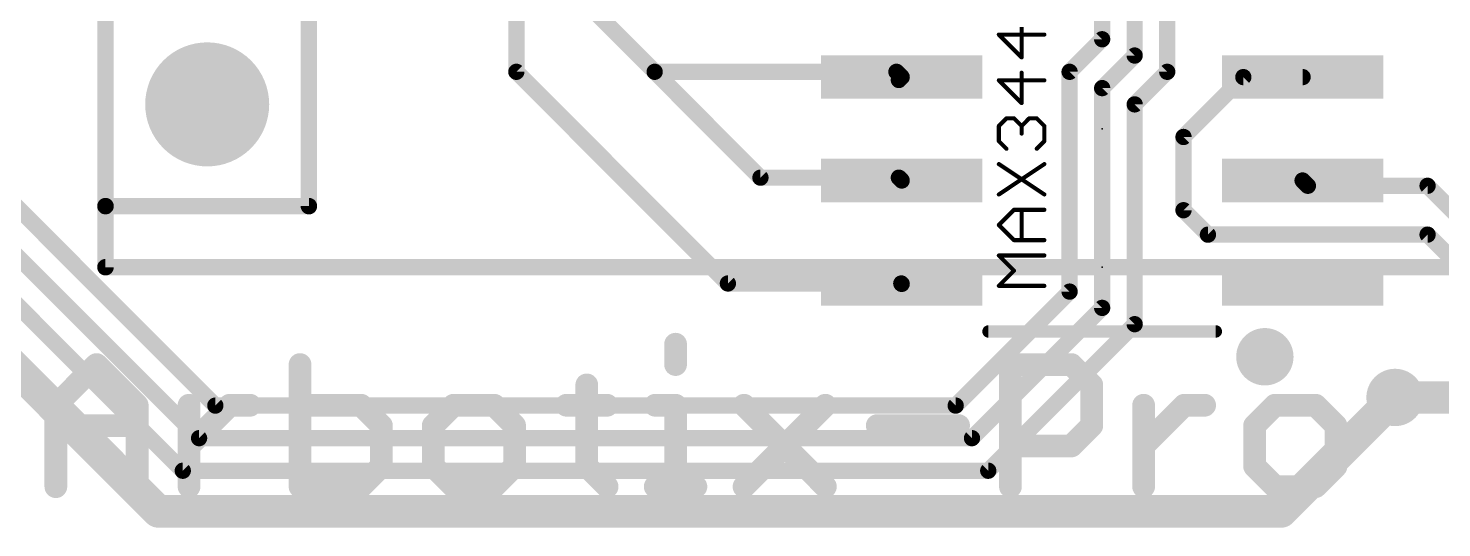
# Model space of a CAD drawing. Extents: x -0.4 to 70.1, y -0.1 to 70.1.
# Drawn here: x 42.4 to 59.77, y 26.9 to 33.03 of the extents above; entities that cross this region are included whole.
import ezdxf

# ---------------------------------------------------------------- set-up
doc = ezdxf.new("R2010")
doc.units = 0
for name, color, linetype in [('1', 22, 'CONTINUOUS'), ('16', 175, 'CONTINUOUS'), ('17', 82, 'CONTINUOUS'), ('18', 82, 'CONTINUOUS'), ('21', 253, 'CONTINUOUS'), ('23', 7, 'CONTINUOUS'), ('25', 253, 'CONTINUOUS'), ('27', 253, 'CONTINUOUS')]:
    doc.layers.add(name, color=color, linetype=linetype)

# ---------------------------------------------------------------- blocks, each defined once
blk = doc.blocks.new('RECT')
blk.add_solid([(-0.5, -0.5), (0.5, -0.5), (-0.5, 0.5), (0.5, 0.5)])
blk = doc.blocks.new('ROUNDP')
at = {"const_width": 0.5}
blk.add_lwpolyline([(0, -0.25, 1), (0, 0.25, 1), (0, -0.25)], format="xyb", dxfattribs=at)
blk = doc.blocks.new('ROUNDV')
at = {"const_width": 0.5}
blk.add_lwpolyline([(0, -0.25, 1), (0, 0.25, 1), (0, -0.25)], format="xyb", dxfattribs=at)

msp = doc.modelspace()

# ---------------------------------------------------------------- linework, layer by layer
at = {"layer": '1'}
for points, const_width in [([(56, 52.7), (56, 32.7)], 0.2), ([(55.6, 52.3), (55.6, 32.9)], 0.2), ([(56.4, 52), (56.4, 32.5)], 0.2), ([(48.4, 32.5), (48.4, 49.6)], 0.2), ([(48.9, 33.7), (50.1, 32.5)], 0.2), ([(55.6, 32.9), (55.2, 32.5)], 0.2), ([(56, 32.7), (55.6, 32.3)], 0.2), ([(51, 29.9), (48.4, 32.5)], 0.2), ([(50.1, 32.5), (51.4, 31.2)], 0.2), ([(50.1, 32.5), (53.0712, 32.5)], 0.2), ([(53.0712, 32.5), (53.1362, 32.435)], 0.2), ([(53.1012, 32.4), (53.1362, 32.435)], 0.2), ([(55.2, 32.5), (55.2, 29.8)], 0.2), ([(56.4, 32.5), (56, 32.1)], 0.2), ([(57.335, 32.435), (56.6, 31.7)], 0.2), ([(58.0638, 32.435), (57.335, 32.435)], 0.2), ([(55.6, 32.3), (55.6, 29.6)], 0.2), ([(56, 32.1), (56, 29.4)], 0.2), ([(56.6, 31.7), (56.6, 30.8)], 0.2), ([(44.7, 28.4), (41.6, 31.5)], 0.2), ([(44.5, 28), (41.2, 31.3)], 0.2), ([(51.4, 31.2), (53.1012, 31.2)], 0.2), ([(53.1012, 31.2), (53.1362, 31.165)], 0.2), ([(44.3, 27.6), (40.8, 31.1)], 0.2), ([(58.1288, 31.1), (58.0638, 31.165)], 0.2), ([(59.6, 31.1), (58.1288, 31.1)], 0.2), ([(60.6, 30.1), (59.6, 31.1)], 0.2), ([(56.6, 30.8), (56.9, 30.5)], 0.2), ([(40.7, 30.4), (44, 27.1)], 0.4), ([(56.9, 30.5), (59.6, 30.5)], 0.2), ([(59.6, 30.5), (60.2, 29.9)], 0.2), ([(51, 29.9), (53.1312, 29.9)], 0.2), ([(53.1312, 29.9), (53.1362, 29.895)], 0.2), ([(55.2, 29.8), (53.8, 28.4)], 0.2), ([(55.6, 29.6), (54, 28)], 0.2), ([(56, 29.4), (54.2, 27.6)], 0.2), ([(57.8, 27.1), (59.2, 28.5)], 0.4), ([(53.8, 28.4), (44.7, 28.4)], 0.2), ([(54, 28), (44.5, 28)], 0.2), ([(54.2, 27.6), (44.3, 27.6)], 0.2), ([(44, 27.1), (57.8, 27.1)], 0.4)]:
    msp.add_lwpolyline(points, dxfattribs=dict(at, const_width=const_width))
for points, const_width in [([(55.55, 32.9, 1), (55.65, 32.9)], 0.1), ([(55.6354, 32.8646, 1), (55.5646, 32.9354)], 0.1), ([(55.95, 32.7, 1), (56.05, 32.7)], 0.1), ([(56.0354, 32.6646, 1), (55.9646, 32.7354)], 0.1), ([(48.4354, 32.5354, 1), (48.3646, 32.4646)], 0.1), ([(48.35, 32.5, 1), (48.45, 32.5)], 0.1), ([(50.1354, 32.5354, 1), (50.0646, 32.4646)], 0.1), ([(50.1, 32.55, 1), (50.1, 32.45)], 0.1), ([(50.0646, 32.4646, 1), (50.1354, 32.5354)], 0.1), ([(53.1066, 32.5354, 1), (53.0358, 32.4646)], 0.1), ([(53.0712, 32.45, 1), (53.0712, 32.55)], 0.1), ([(53.1716, 32.3996, 1), (53.1008, 32.4704)], 0.1), ([(53.1008, 32.3996, 1), (53.1716, 32.4704)], 0.1), ([(55.1646, 32.5354, 1), (55.2354, 32.4646)], 0.1), ([(55.25, 32.5, 1), (55.15, 32.5)], 0.1), ([(56.35, 32.5, 1), (56.45, 32.5)], 0.1), ([(56.4354, 32.4646, 1), (56.3646, 32.5354)], 0.1), ([(57.335, 32.485, 1), (57.335, 32.385)], 0.1), ([(57.3704, 32.3996, 1), (57.2996, 32.4704)], 0.1), ([(58.0638, 32.385, 1), (58.0638, 32.485)], 0.1), ([(53.0658, 32.4354, 1), (53.1366, 32.3646)], 0.1), ([(55.5646, 32.3354, 1), (55.6354, 32.2646)], 0.1), ([(55.65, 32.3, 1), (55.55, 32.3)], 0.1), ([(55.9646, 32.1354, 1), (56.0354, 32.0646)], 0.1), ([(56.05, 32.1, 1), (55.95, 32.1)], 0.1), ([(56.65, 31.7, 1), (56.55, 31.7)], 0.1), ([(56.5646, 31.7354, 1), (56.6354, 31.6646)], 0.1), ([(51.4, 31.25, 1), (51.4, 31.15)], 0.1), ([(51.3646, 31.1646, 1), (51.4354, 31.2354)], 0.1), ([(53.1366, 31.2354, 1), (53.0658, 31.1646)], 0.1), ([(53.1012, 31.15, 1), (53.1012, 31.25)], 0.1), ([(53.1008, 31.1296, 1), (53.1716, 31.2004)], 0.1), ([(58.0992, 31.2004, 1), (58.0284, 31.1296)], 0.1), ([(58.1288, 31.15, 1), (58.1288, 31.05)], 0.1), ([(58.0934, 31.0646, 1), (58.1642, 31.1354)], 0.1), ([(59.6354, 31.1354, 1), (59.5646, 31.0646)], 0.1), ([(59.6, 31.05, 1), (59.6, 31.15)], 0.1), ([(56.6354, 30.8354, 1), (56.5646, 30.7646)], 0.1), ([(56.55, 30.8, 1), (56.65, 30.8)], 0.1), ([(56.9, 30.55, 1), (56.9, 30.45)], 0.1), ([(56.8646, 30.4646, 1), (56.9354, 30.5354)], 0.1), ([(59.6354, 30.5354, 1), (59.5646, 30.4646)], 0.1), ([(59.6, 30.45, 1), (59.6, 30.55)], 0.1), ([(51, 29.95, 1), (51, 29.85)], 0.1), ([(50.9646, 29.8646, 1), (51.0354, 29.9354)], 0.1), ([(53.1666, 29.9354, 1), (53.0958, 29.8646)], 0.1), ([(53.1008, 29.8596, 1), (53.1716, 29.9304)], 0.1), ([(53.1312, 29.85, 1), (53.1312, 29.95)], 0.1), ([(55.2354, 29.7646, 1), (55.1646, 29.8354)], 0.1), ([(55.15, 29.8, 1), (55.25, 29.8)], 0.1), ([(55.55, 29.6, 1), (55.65, 29.6)], 0.1), ([(55.6354, 29.5646, 1), (55.5646, 29.6354)], 0.1), ([(55.95, 29.4, 1), (56.05, 29.4)], 0.1), ([(56.0354, 29.3646, 1), (55.9646, 29.4354)], 0.1), ([(59.2707, 28.4293, 1), (59.1293, 28.5707)], 0.2), ([(44.7, 28.45, 1), (44.7, 28.35)], 0.1), ([(53.8, 28.35, 1), (53.8, 28.45)], 0.1), ([(44.6646, 28.3646, 1), (44.7354, 28.4354)], 0.1), ([(53.7646, 28.4354, 1), (53.8354, 28.3646)], 0.1), ([(44.5, 28.05, 1), (44.5, 27.95)], 0.1), ([(44.4646, 27.9646, 1), (44.5354, 28.0354)], 0.1), ([(53.9646, 28.0354, 1), (54.0354, 27.9646)], 0.1), ([(54, 27.95, 1), (54, 28.05)], 0.1), ([(44.3, 27.65, 1), (44.3, 27.55)], 0.1), ([(44.2646, 27.5646, 1), (44.3354, 27.6354)], 0.1), ([(54.1646, 27.6354, 1), (54.2354, 27.5646)], 0.1), ([(54.2, 27.55, 1), (54.2, 27.65)], 0.1), ([(44, 27.2, 1), (44, 27)], 0.2), ([(57.8, 27, 1), (57.8, 27.2)], 0.2), ([(43.9293, 27.0293, 1), (44.0707, 27.1707)], 0.2), ([(57.7293, 27.1707, 1), (57.8707, 27.0293)], 0.2)]:
    msp.add_lwpolyline(points, format="xyb", dxfattribs=dict(at, const_width=const_width))
at = {"layer": '16', "const_width": 0.4}
msp.add_lwpolyline([(59.2, 28.5), (61.7, 28.5)], dxfattribs=at)
at = {"layer": '16', "const_width": 0.2}
msp.add_lwpolyline([(59.2, 28.6, 1), (59.2, 28.4)], format="xyb", dxfattribs=at)
at = {"layer": '21'}
for points, const_width in [([(43.35, 51.35), (43.35, 30.85)], 0.2032), ([(45.85, 51.35), (45.85, 30.85)], 0.2032), ([(43.35, 30.85), (45.85, 30.85)], 0.2032), ([(43.35, 30.85), (43.35, 30.1)], 0.2032), ([(43.35, 30.1), (67.85, 30.1)], 0.2032), ([(54.203, 29.3108), (56.997, 29.3108)], 0.1524)]:
    msp.add_lwpolyline(points, dxfattribs=dict(at, const_width=const_width))
for points, const_width in [([(43.35, 30.9008, 1), (43.35, 30.7992)], 0.1016), ([(43.4008, 30.85, 1), (43.2992, 30.85)], 0.1016), ([(45.85, 30.7992, 1), (45.85, 30.9008)], 0.1016), ([(43.2992, 30.85, 1), (43.4008, 30.85)], 0.1016), ([(45.7992, 30.85, 1), (45.9008, 30.85)], 0.1016), ([(43.35, 30.1508, 1), (43.35, 30.0492)], 0.1016), ([(43.2992, 30.1, 1), (43.4008, 30.1)], 0.1016), ([(54.203, 29.3489, 1), (54.203, 29.2727)], 0.0762), ([(56.997, 29.2727, 1), (56.997, 29.3489)], 0.0762)]:
    msp.add_lwpolyline(points, format="xyb", dxfattribs=dict(at, const_width=const_width))
at = {"layer": '23'}
for p in [(55.6, 31.8), (55.6, 30.1)]:
    msp.add_point(p, dxfattribs=at)
at = {"layer": '25', "const_width": 0.1397}
for points in [[(50.4267, 29.1543, 1), (50.287, 29.1543)], [(43.2891, 28.9537, 1), (43.1903, 28.8549)], [(43.2891, 28.8549, 1), (43.1903, 28.9537)], [(45.811, 28.9043, 1), (45.6713, 28.9043)], [(54.5425, 28.9043, 1), (54.4028, 28.9043)], [(54.4727, 28.9742, 1), (54.4727, 28.8345)], [(55.272, 28.9537, 1), (55.1732, 28.8549)], [(55.2226, 28.8345, 1), (55.2226, 28.9742)], [(50.287, 28.9043, 1), (50.4267, 28.9043)], [(49.3353, 28.6543, 1), (49.1956, 28.6543)], [(55.5424, 28.6543, 1), (55.4027, 28.6543)], [(55.4232, 28.6049, 1), (55.522, 28.7037)], [(42.8096, 28.4044, 1), (42.6698, 28.4044)], [(42.6903, 28.4537, 1), (42.7891, 28.355)], [(43.8095, 28.4044, 1), (43.6698, 28.4044)], [(43.6902, 28.355, 1), (43.789, 28.4537)], [(44.4467, 28.4044, 1), (44.307, 28.4044)], [(44.8768, 28.4742, 1), (44.8768, 28.3345)], [(44.9262, 28.355, 1), (44.8274, 28.4537)], [(45.1268, 28.3345, 1), (45.1268, 28.4742)], [(45.7412, 28.4742, 1), (45.7412, 28.3345)], [(46.5405, 28.4537, 1), (46.4417, 28.355)], [(46.4911, 28.3345, 1), (46.4911, 28.4742)], [(47.6283, 28.4742, 1), (47.6283, 28.3345)], [(47.6777, 28.355, 1), (47.5789, 28.4537)], [(48.1776, 28.4537, 1), (48.0789, 28.355)], [(48.1283, 28.3345, 1), (48.1283, 28.4742)], [(49.0155, 28.4742, 1), (49.0155, 28.3345)], [(49.5154, 28.3345, 1), (49.5154, 28.4742)], [(50.1069, 28.4742, 1), (50.1069, 28.3345)], [(50.4267, 28.4044, 1), (50.287, 28.4044)], [(50.3569, 28.3345, 1), (50.3569, 28.4742)], [(51.2477, 28.4537, 1), (51.1489, 28.355)], [(52.2477, 28.355, 1), (52.1489, 28.4537)], [(56.1797, 28.4044, 1), (56.04, 28.4044)], [(56.6098, 28.4742, 1), (56.6098, 28.3345)], [(56.6592, 28.355, 1), (56.5604, 28.4537)], [(56.8598, 28.3345, 1), (56.8598, 28.4742)], [(57.7241, 28.4742, 1), (57.7241, 28.3345)], [(57.7735, 28.355, 1), (57.6747, 28.4537)], [(58.2734, 28.4537, 1), (58.1747, 28.355)], [(58.224, 28.3345, 1), (58.224, 28.4742)], [(42.7397, 28.2242, 1), (42.7397, 28.0845)], [(43.7396, 28.0845, 1), (43.7396, 28.2242)], [(46.8109, 28.1544, 1), (46.6712, 28.1544)], [(46.6917, 28.105, 1), (46.7905, 28.2038)], [(47.4482, 28.1544, 1), (47.3085, 28.1544)], [(47.3289, 28.2038, 1), (47.4277, 28.105)], [(48.4481, 28.1544, 1), (48.3084, 28.1544)], [(48.3288, 28.105, 1), (48.4276, 28.2038)], [(52.8355, 28.2242, 1), (52.8355, 28.0845)], [(53.8354, 28.0845, 1), (53.8354, 28.2242)], [(55.4027, 28.1544, 1), (55.5424, 28.1544)], [(55.522, 28.105, 1), (55.4232, 28.2038)], [(57.544, 28.1544, 1), (57.4043, 28.1544)], [(57.4247, 28.2038, 1), (57.5235, 28.105)], [(58.5439, 28.1544, 1), (58.4042, 28.1544)], [(58.4246, 28.105, 1), (58.5234, 28.2038)], [(44.3275, 27.9538, 1), (44.4262, 27.855)], [(54.4727, 27.9742, 1), (54.4727, 27.8345)], [(55.1732, 27.9538, 1), (55.272, 27.855)], [(55.2226, 27.8345, 1), (55.2226, 27.9742)], [(56.0604, 27.9538, 1), (56.1592, 27.855)], [(46.6712, 27.6544, 1), (46.8109, 27.6544)], [(46.7905, 27.605, 1), (46.6917, 27.7038)], [(47.4277, 27.7038, 1), (47.3289, 27.605)], [(47.3085, 27.6544, 1), (47.4482, 27.6544)], [(48.3084, 27.6544, 1), (48.4481, 27.6544)], [(48.4276, 27.605, 1), (48.3288, 27.7038)], [(49.1956, 27.6544, 1), (49.3353, 27.6544)], [(49.3148, 27.7038, 1), (49.2161, 27.605)], [(57.5235, 27.7038, 1), (57.4247, 27.605)], [(57.4043, 27.6544, 1), (57.544, 27.6544)], [(58.4042, 27.6544, 1), (58.5439, 27.6544)], [(58.5234, 27.605, 1), (58.4246, 27.7038)], [(42.6698, 27.4044, 1), (42.8096, 27.4044)], [(43.6698, 27.4044, 1), (43.8095, 27.4044)], [(44.307, 27.4044, 1), (44.4467, 27.4044)], [(45.6713, 27.4044, 1), (45.811, 27.4044)], [(45.7412, 27.4743, 1), (45.7412, 27.3346)], [(46.4417, 27.4538, 1), (46.5405, 27.355)], [(46.4911, 27.3346, 1), (46.4911, 27.4743)], [(47.6283, 27.4743, 1), (47.6283, 27.3346)], [(47.5789, 27.355, 1), (47.6777, 27.4538)], [(48.0789, 27.4538, 1), (48.1776, 27.355)], [(48.1283, 27.3346, 1), (48.1283, 27.4743)], [(49.466, 27.355, 1), (49.5648, 27.4538)], [(50.1069, 27.4743, 1), (50.1069, 27.3346)], [(50.287, 27.4044, 1), (50.4267, 27.4044)], [(50.6069, 27.3346, 1), (50.6069, 27.4743)], [(51.1489, 27.4538, 1), (51.2477, 27.355)], [(52.1489, 27.355, 1), (52.2477, 27.4538)], [(54.4028, 27.4044, 1), (54.5425, 27.4044)], [(56.04, 27.4044, 1), (56.1797, 27.4044)], [(57.7241, 27.4743, 1), (57.7241, 27.3346)], [(57.6747, 27.355, 1), (57.7735, 27.4538)], [(58.1747, 27.4538, 1), (58.2734, 27.355)], [(58.224, 27.3346, 1), (58.224, 27.4743)]]:
    msp.add_lwpolyline(points, format="xyb", dxfattribs=at)
at = {"layer": '25', "const_width": 0.2794}
for points in [[(50.3569, 29.1543), (50.3569, 28.9043)], [(42.7397, 28.4044), (43.2397, 28.9043)], [(43.2397, 28.9043), (43.7396, 28.4044)], [(45.7412, 28.9043), (45.7412, 27.4044)], [(54.4727, 27.4044), (54.4727, 28.9043)], [(54.4727, 28.9043), (55.2226, 28.9043)], [(55.2226, 28.9043), (55.4726, 28.6543)], [(49.2654, 28.6543), (49.2654, 27.6544)], [(55.4726, 28.6543), (55.4726, 28.1544)], [(42.7397, 27.4044), (42.7397, 28.4044)], [(43.7396, 28.4044), (43.7396, 27.4044)], [(44.3769, 27.4044), (44.3769, 28.4044)], [(44.3769, 27.9044), (44.8768, 28.4044)], [(44.8768, 28.4044), (45.1268, 28.4044)], [(46.4911, 28.4044), (45.7412, 28.4044)], [(46.7411, 28.1544), (46.4911, 28.4044)], [(47.6283, 28.4044), (47.3783, 28.1544)], [(48.1283, 28.4044), (47.6283, 28.4044)], [(48.3782, 28.1544), (48.1283, 28.4044)], [(49.0155, 28.4044), (49.5154, 28.4044)], [(50.1069, 28.4044), (50.3569, 28.4044)], [(50.3569, 28.4044), (50.3569, 27.4044)], [(51.1983, 28.4044), (52.1983, 27.4044)], [(51.1983, 27.4044), (52.1983, 28.4044)], [(56.1098, 27.4044), (56.1098, 28.4044)], [(56.1098, 27.9044), (56.6098, 28.4044)], [(56.6098, 28.4044), (56.8598, 28.4044)], [(57.7241, 28.4044), (57.4741, 28.1544)], [(58.224, 28.4044), (57.7241, 28.4044)], [(58.474, 28.1544), (58.224, 28.4044)], [(42.7397, 28.1544), (43.7396, 28.1544)], [(46.7411, 27.6544), (46.7411, 28.1544)], [(47.3783, 28.1544), (47.3783, 27.6544)], [(48.3782, 27.6544), (48.3782, 28.1544)], [(52.8355, 28.1544), (53.8354, 28.1544)], [(55.4726, 28.1544), (55.2226, 27.9044)], [(57.4741, 28.1544), (57.4741, 27.6544)], [(58.474, 27.6544), (58.474, 28.1544)], [(55.2226, 27.9044), (54.4727, 27.9044)], [(46.4911, 27.4044), (46.7411, 27.6544)], [(47.3783, 27.6544), (47.6283, 27.4044)], [(48.1283, 27.4044), (48.3782, 27.6544)], [(49.2654, 27.6544), (49.5154, 27.4044)], [(57.4741, 27.6544), (57.7241, 27.4044)], [(58.224, 27.4044), (58.474, 27.6544)], [(45.7412, 27.4044), (46.4911, 27.4044)], [(47.6283, 27.4044), (48.1283, 27.4044)], [(50.1069, 27.4044), (50.6069, 27.4044)], [(57.7241, 27.4044), (58.224, 27.4044)]]:
    msp.add_lwpolyline(points, dxfattribs=at)
at = {"layer": '27', "const_width": 0.0508}
for points in [[(54.61, 32.6775), (54.61, 33.0504)], [(54.8896, 32.9572), (54.3303, 32.9572)], [(54.3303, 32.9572), (54.61, 32.6775)], [(54.61, 32.1162), (54.61, 32.4891)], [(54.8896, 32.3959), (54.3303, 32.3959)], [(54.3303, 32.3959), (54.61, 32.1162)], [(54.3303, 31.8346), (54.4235, 31.9278)], [(54.3303, 31.6481), (54.3303, 31.8346)], [(54.4235, 31.9278), (54.5168, 31.9278)], [(54.5168, 31.9278), (54.61, 31.8346)], [(54.61, 31.8346), (54.7032, 31.9278)], [(54.61, 31.8346), (54.61, 31.7414)], [(54.7032, 31.9278), (54.7964, 31.9278)], [(54.7964, 31.9278), (54.8896, 31.8346)], [(54.8896, 31.8346), (54.8896, 31.6481)], [(54.4235, 31.5549), (54.3303, 31.6481)], [(54.8896, 31.6481), (54.7964, 31.5549)], [(54.3303, 30.9936), (54.8896, 31.3665)], [(54.3303, 31.3665), (54.8896, 30.9936)], [(54.3303, 30.6187), (54.5168, 30.8052)], [(54.5168, 30.8052), (54.8896, 30.8052)], [(54.61, 30.4323), (54.61, 30.8052)], [(54.5168, 30.4323), (54.3303, 30.6187)], [(54.8896, 30.4323), (54.5168, 30.4323)], [(54.5168, 30.0574), (54.3303, 30.2439)], [(54.3303, 30.2439), (54.8896, 30.2439)], [(54.3303, 29.871), (54.5168, 30.0574)], [(54.8896, 29.871), (54.3303, 29.871)]]:
    msp.add_lwpolyline(points, dxfattribs=at)
at = {"layer": '27', "const_width": 0.0254}
for points in [[(54.3303, 32.9699, 1), (54.3303, 32.9445)], [(54.3393, 32.9662, 1), (54.3213, 32.9482)], [(54.8896, 32.9445, 1), (54.8896, 32.9699)], [(54.5973, 32.6775, 1), (54.6227, 32.6775)], [(54.601, 32.6686, 1), (54.6189, 32.6865)], [(54.6227, 32.4891, 1), (54.5973, 32.4891)], [(54.3303, 32.4086, 1), (54.3303, 32.3832)], [(54.3393, 32.4049, 1), (54.3213, 32.3869)], [(54.8896, 32.3832, 1), (54.8896, 32.4086)], [(54.5973, 32.1162, 1), (54.6227, 32.1162)], [(54.601, 32.1073, 1), (54.6189, 32.1252)], [(54.343, 31.8346, 1), (54.3176, 31.8346)], [(54.3213, 31.8435, 1), (54.3393, 31.8256)], [(54.4235, 31.9405, 1), (54.4235, 31.9151)], [(54.4325, 31.9188, 1), (54.4146, 31.9368)], [(54.5257, 31.9368, 1), (54.5078, 31.9188)], [(54.5168, 31.9151, 1), (54.5168, 31.9405)], [(54.6227, 31.8346, 1), (54.5973, 31.8346)], [(54.601, 31.8435, 1), (54.6189, 31.8256)], [(54.601, 31.8256, 1), (54.6189, 31.8435)], [(54.7032, 31.9405, 1), (54.7032, 31.9151)], [(54.7122, 31.9188, 1), (54.6942, 31.9368)], [(54.8054, 31.9368, 1), (54.7874, 31.9188)], [(54.7964, 31.9151, 1), (54.7964, 31.9405)], [(54.9023, 31.8346, 1), (54.8769, 31.8346)], [(54.8806, 31.8256, 1), (54.8986, 31.8435)], [(54.3393, 31.6571, 1), (54.3213, 31.6392)], [(54.3176, 31.6481, 1), (54.343, 31.6481)], [(54.5973, 31.7414, 1), (54.6227, 31.7414)], [(54.8769, 31.6481, 1), (54.9023, 31.6481)], [(54.8986, 31.6392, 1), (54.8806, 31.6571)], [(54.4146, 31.5459, 1), (54.4325, 31.5639)], [(54.7874, 31.5639, 1), (54.8054, 31.5459)], [(54.3374, 31.377, 1), (54.3233, 31.3559)], [(54.8966, 31.3559, 1), (54.8826, 31.377)], [(54.3233, 31.0042, 1), (54.3374, 30.9831)], [(54.8826, 30.9831, 1), (54.8966, 31.0042)], [(54.5168, 30.8179, 1), (54.5168, 30.7925)], [(54.5257, 30.7962, 1), (54.5078, 30.8141)], [(54.6227, 30.8052, 1), (54.5973, 30.8052)], [(54.8896, 30.7925, 1), (54.8896, 30.8179)], [(54.3393, 30.6277, 1), (54.3213, 30.6098)], [(54.3213, 30.6277, 1), (54.3393, 30.6098)], [(54.5168, 30.445, 1), (54.5168, 30.4196)], [(54.5078, 30.4233, 1), (54.5257, 30.4413)], [(54.5973, 30.4323, 1), (54.6227, 30.4323)], [(54.8896, 30.4196, 1), (54.8896, 30.445)], [(54.3303, 30.2566, 1), (54.3303, 30.2312)], [(54.3393, 30.2528, 1), (54.3213, 30.2349)], [(54.8896, 30.2312, 1), (54.8896, 30.2566)], [(54.5257, 30.0484, 1), (54.5078, 30.0664)], [(54.5078, 30.0484, 1), (54.5257, 30.0664)], [(54.3303, 29.8837, 1), (54.3303, 29.8583)], [(54.3213, 29.88, 1), (54.3393, 29.862)], [(54.8896, 29.8583, 1), (54.8896, 29.8837)]]:
    msp.add_lwpolyline(points, format="xyb", dxfattribs=at)

# ---------------------------------------------------------------- block references
at = {"layer": '1', "xscale": 1.9812, "yscale": 0.5334}
for p in [(53.1362, 32.435), (58.0638, 32.435), (53.1362, 31.165), (58.0638, 31.165), (53.1362, 29.895), (58.0638, 29.895)]:
    msp.add_blockref('RECT', p, dxfattribs=at)
at = {"layer": '17', "xscale": 1.524, "yscale": 1.524}
msp.add_blockref('ROUNDP', (44.6, 32.1), dxfattribs=at)
msp.add_blockref('ROUNDP', (44.6, 32.1), dxfattribs=at)
at = {"layer": '18', "xscale": 0.7048, "yscale": 0.7048}
for p in [(57.6, 29), (57.6, 29), (59.2, 28.5), (59.2, 28.5)]:
    msp.add_blockref('ROUNDV', p, dxfattribs=at)

doc.saveas('drawing.dxf')
